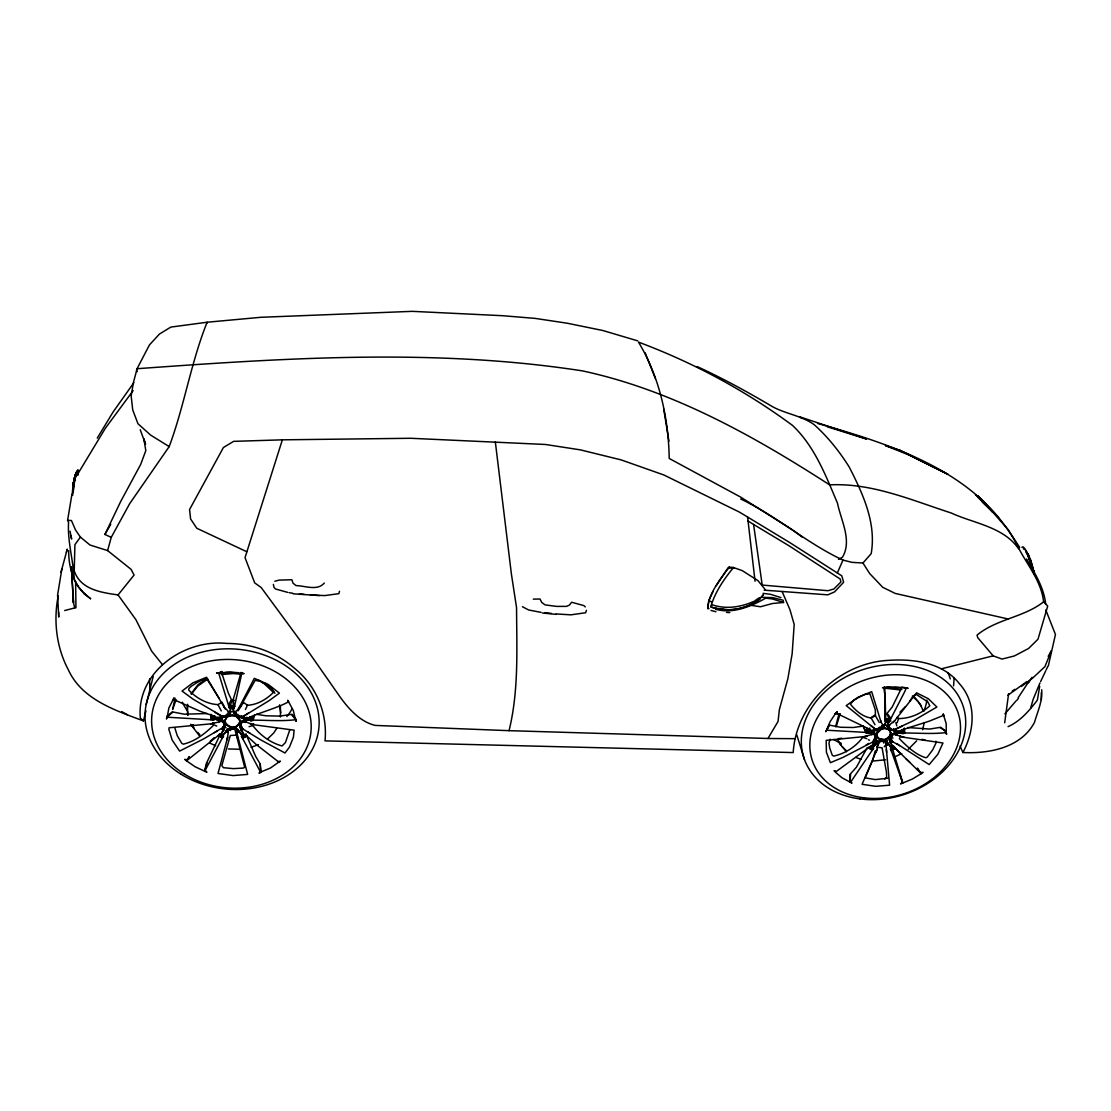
<?xml version="1.0" encoding="UTF-8"?>
<svg xmlns="http://www.w3.org/2000/svg" width="1111" height="1111" viewBox="0 0 1111 1111"><rect width="100%" height="100%" fill="white"/><g stroke="black" fill="none" stroke-linecap="round" stroke-linejoin="round"><path stroke-width="1.5" d="M242.031 727.163L240.795 727.316L241.684 730.316L242.587 729.566L242.031 727.163L241.17 727.788L242.031 728.497L261.099 740.093L284.971 752.994L289.457 747.12L293.429 737.204L294.123 730.149L253.544 724.719L245.545 721.872C242.295 717.831 238.934 725.997 241.17 727.788C242.045 735.343 237.948 722.053 242.754 720.483C259.793 719.317 277.667 721.858 295.457 719.734L293.318 710.498L287.721 700.249L288.638 701.68M219.825 735.385L206.438 763.243L204.813 770.09L206.91 772.256L195.064 766.729L186.523 760.841L218.478 735.343L221.881 736.176L227.811 729.08L230.741 728.469L237.379 729.26L242.67 736.19L242.254 737.76L260.543 772.145L270.445 768.02L280.291 761.063C278.625 763.951 277.542 760.035 278.597 761.924L256.572 744.801L244.962 734.218L244.323 735.607L241.295 736.315L243.392 738.01L246.086 734.343M876.093 752.105L877.121 749.286L862.08 784.297L875.704 786.324L889.605 785.199L885.689 741.245L877.94 741.551L872.121 748.397L868.538 747.772L835.361 772.159L842.082 777.825L851.97 783.13L849.901 781.047L849.984 774.409L856.442 767.173L867.205 747.578M905.423 688.001L906.145 688.348L904.909 691.292L889.897 720.497L885.106 721.622L884.828 687.112L882.495 687.751L895.535 686.89L908.118 688.32L901.979 687.07L892.161 707.082L886.842 713.665L885.55 713.554L885.161 696.903L883.898 688.376M886.231 744.981L886.953 744.787C888.536 739.37 877.412 739.343 877.537 744.62C873.315 741.704 884.537 739.884 886.87 741.717L891.814 748.772L895.674 748.578L921.241 773.659L912.381 779.033L900.535 783.949L902.535 781.936L892.244 748.05M227.561 737.232L228.227 732.482L227.463 732.246C226.477 727.038 234.671 727.969 236.56 729.746L237.573 732.441C238.99 726.969 227.38 726.719 227.463 732.246C220.853 726.816 245.67 728.538 236.837 732.649L247.642 774.409L233.06 775.575L218.034 773.478L227.672 737.107L226.852 740.023M850.498 780.894L850.054 782.283L850.568 774.214M221.797 728.663L222.297 729.177C227.533 727.733 223.908 718.553 218.923 721.345L221.964 720.067L225.13 726.275L203.41 739.023L179.607 751.105L172.163 740.037L168.844 729.288L169.122 727.761L210.604 723.872L218.923 721.983L219.27 719.622L221.964 720.067C230.463 726.08 217.464 732.885 222.117 738.343L204.66 771.367L207.021 763.049M887.092 713.595C895.688 722.844 884.939 717.012 885.259 724.83C880.343 731.76 870.996 728.205 865.566 732.649L865.775 731.441L868.205 732.51L826.737 730.233L829.042 725.039L840.638 727.274L853.331 727.497L863.247 726.066L865.941 732.107L868.08 732.899L868.316 731.038L870.08 729.51L835.875 713.012L830.292 721.358L825.779 731.732L829.348 725.414M225.116 721.942C224.38 711.234 244.434 714.637 238.879 724.566C236.129 728.177 230.352 728.205 227.061 725.33C224.603 722.733 224.936 718.303 225.477 723.164L229.574 726.83L225.477 723.164M960.085 746.161L962.918 752.508C989.262 753.813 1020.967 747.814 1034.466 722.428C1037.521 711.679 1042.673 701.208 1041.687 689.737M904.062 729.219L901.354 730.455L904.062 729.219L902.535 732.316L901.188 730.121L929.199 721.192L943.336 715.456L942.572 715.067L943.906 715.623L943.17 713.873L946.211 723.705L946.211 732.593C928.449 734.649 910.812 732.177 893.786 733.274L889.772 739.121L891.369 741.106L890.578 743.148L893.466 747.911L891.328 750.842L902.757 783.172L900.188 775.089M899.396 745.675L897.008 743.828L929.185 764.576L937.865 754.244L942.989 742.995L904.382 737.371L892.841 733.954L889.605 740.287L890.578 743.148C886.647 739.509 896.66 728.705 896.591 735.232M73.243 487.437L74.395 478.063L72.895 487.049M173.524 699.513L200.327 711.346L215.256 716.512L212.215 715.456L212.34 717.581L210.923 719.775L167.192 717.206L168.872 707.971L173.996 697.889L173.455 699.291M223.103 726.802L224.283 727.011L223.242 729.955L222.297 729.177L223.103 726.802L223.894 727.455C222.783 734.649 226.394 723.108 222.436 720.914L213.201 718.831L210.923 719.775L210.659 714.567M836.486 713.234L837.291 711.665L835.875 713.012M187.356 705.638L187.634 715.109M187.398 709.665L187.648 704.263M891.855 746.314L891.328 750.842C888.147 748.036 894.216 747.175 895.674 748.578L893.147 745.842M962.918 752.508C974.389 730.76 977.041 703.374 959.543 683.862C943.058 662.684 914.325 658.726 889.175 660.323C840.471 662.406 796.156 703.471 793.198 752.564L325.037 740.884C327.62 712.956 316.26 685.654 294.346 668.169C275.82 651.907 251.364 643.422 226.811 643.45C184.343 638.783 136.181 672.28 140.319 717.998L143.444 720.914L145.944 710.859M876.843 734.69C873.163 730.08 894.008 722.511 889.953 736.121C887.411 740.481 879.495 741.662 877.135 736.579C875.357 734.579 882.814 742.384 877.787 737.551M233.241 700.041L233.879 705.499L231.741 705.693L231.727 708.068L233.616 707.04L233.032 700.111L241.115 672.391L241.795 673.294L234.06 708.415L229.421 708.318L218.686 673.127L221.756 671.53L218.686 673.127L216.576 673.002L230.324 672.113L244.114 673.613L241.795 673.294M877.121 749.411L877.537 744.62C875.829 737.565 892.064 742.092 886.953 744.787L885.411 742.898L886.009 742.19L888.661 744.148L891.508 748.411L891.536 750.133L891.772 746.564M890.578 733.371L890.508 732.205C892.869 736.176 878.134 744.662 889.953 736.121L890.342 734.565M904.451 728.399L904.771 733.413L902.479 730.955L896.383 731.469L893.216 730.094L913.367 720.733L936.892 707.027L928.324 698.722L916.575 692.833L894.758 720.664L889.092 725.122C882.773 726.094 896.938 733.579 893.675 729.024L892.175 730.358L886.967 726.33C891.8 719.706 882.342 720.636 885.55 713.554M953.585 685.82L954.113 677.849M254.475 715.442L253.002 720.595C249.072 715.206 235.31 720.47 235.157 711.984L238.254 709.221L254.294 678.321L268.251 684.459L279.416 693.125L268.945 700.763L242.49 716.859L240.462 717.442L233.81 713.234C235.407 704.457 224.172 708.901 231.588 699.999L228.324 693.07L221.408 671.961M260.21 763.979L261.154 772.326L258.974 773.131L260.543 772.145L260.21 763.979L255.724 756.508L246.684 735.885M850.665 782.13L872.677 749.578L871.927 747.397L868.538 747.772M903.562 729.552L903.604 733.441L901.813 733.566L901.965 730.913C903.215 727.997 905.493 732.774 903.604 733.441L901.854 733.177L904.285 732.191L904.215 728.205M149.568 678.835L149.999 692.403M210.937 714.373L211.784 718.97L213.659 718.942L214.27 717.303L212.409 715.803L211.521 719.22L213.937 720.039L212.409 715.803M876.01 728.677L875.843 729.677L846.193 705.624L858.15 697.208L871.677 691.653L881.148 722.4L883.939 726.261L879.384 727.302L875.815 730.51L876.01 728.677L875.718 730.371L873.454 731.01L882.967 726.927L885.259 724.83L883.912 724.872L882.967 726.927L873.454 731.01L868.996 730.26L867.205 728.497L869.774 729.83L868.441 729.413L866.58 732.718L867.83 729.149L867.205 728.497M236.837 732.649L236.56 729.746L237.365 729.608L243.017 736.565L246.92 736.371L244.642 734.496L246.781 736.051M871.746 734.746L874.413 732.899L874.621 733.704L864.372 736.593L826.195 740.37L826.39 752.175L830.389 762.702L842.985 757.396L873.357 741.662L873.899 739.357L875.093 739.565L874.065 742.412L873.357 741.662L875.787 740.023L875.912 738.843L874.899 733.607L874.135 734.288L875.662 739.065L874.593 742.842L875.787 740.023L874.621 733.704L866.788 732.218L874.413 732.899C879.509 739.926 869.066 744.301 872.024 750.48L869.052 747.328M896.994 744.023L889.605 740.287L890.355 737.801L893.786 733.274L903.451 732.941L902.937 730.108L902.743 732.413M280.458 716.956L280.43 706.152M242.67 736.19L245.698 735.649L242.67 737.385L243.365 735.551L246.114 735.551L242.254 737.76L241.74 736.162L243.49 737.607L246.434 735.871M835.611 726.65L839.069 713.734M836.208 726.705L840.11 713.804M233.032 700.111L231.81 700.083L229.908 708.249L229.227 707.054L233.616 707.04L233.574 708.318L233.879 705.499C232.63 707.096 228.602 708.526 230.56 713.179C226.352 718.956 216.881 715.942 213.437 718.734L214.201 718.192L212.84 716.151L211.521 719.22M254.211 715.248L251.683 720.122L250.447 717.15L248.906 717.525C251.753 717.97 248.683 721.844 251.864 720.636L252.739 719.345C250.725 712.998 251.919 720.483 249.781 718.9L249.669 717.998C246.364 716.873 278.819 707.749 288.277 701.888M243.059 729.08L239.962 727.774L240.254 726.788L242.351 721.303L245.114 720.136L245.545 721.872C233.518 719.553 247.003 734.954 242.823 738.718L246.17 734.093M893.022 722.636L894.758 720.664M73.132 488.312L73.007 485.924L72.757 487.84M230.574 730.51L230.796 728.635M1008.594 693.778L1004.677 722.803M213.854 723.4L210.604 723.872M886.842 713.665L889.244 719.123L887.231 726.205L888.814 726.608C889.925 728.191 898.105 734.538 895.508 729.413L902.326 726.08M205.271 771.215L205.424 769.937M214.923 712.29L221.158 716.012L219.839 718.095L222.894 717.595L228.186 713.387L229.658 713.706L230.977 711.665L228.824 711.859C232.602 714.776 219.922 719.484 222.811 715.678L223.172 716.803C225.033 717.039 233.171 713.665 228.824 711.859L224.033 707.013L206.604 677.266L192.87 682.834L182.037 691.07L193.106 699.194L223.172 716.803L222.686 717.442C219.839 719.803 214.576 714.873 213.201 718.831M878.19 744.842C878.273 739.065 872.524 749.869 868.608 748.078L870.663 746.064L872.468 748.05C872.135 752.314 864.511 744.287 872.677 749.578L873.718 748.217L872.468 748.05M924.116 723.261L922.644 729.733M289.763 729.927L285.458 742.537L282.069 745.953C270.487 742.87 259.918 735.093 252.808 725.497L253.627 723.594M867.302 728.816L865.775 731.441L867.858 728.83M228.227 732.482L227.727 730.108C224.505 734.482 222.019 735.635 217.881 735.829L219.853 733.746L220.534 735.163L223.644 735.982L222.117 738.343L220.492 733.857M73.104 488.173L73.257 487.16M61.855 569.026L57.578 595.079L58.73 617.063L58.647 612.092M58.244 595.815C53.272 620.466 56.383 647.324 68.271 669.669C81.839 699.513 115.044 710.276 143.444 720.914M233.935 706.263L229.227 707.054L229.574 705.416L234.115 707.151L231.727 708.068L229.769 706.957L232.685 707.554M1026.467 553.153L1026.606 552.223L1027.717 553.778M230.657 707.832L230.324 713.04L228.547 712.359L229.546 711.72M239.379 719.775C229.241 710.137 241.754 719.317 239.768 722.233C238.434 725.372 232.268 730.663 239.532 723.039M68.729 550.639C68.424 566.666 73.284 583.372 85.255 594.579L78.423 587.122L74.27 579.942C73.465 560.638 67.34 541.849 68.576 522.226L67.59 520.337L72.007 493.867M1033.286 572.082L1033.563 570.387A15.096 2.75 74 0 1 1034.202 573.845M234.171 726.9L235.629 726.538L232.588 727.399L229.658 726.427L231.116 726.844M1039.688 686.306L1037.355 700.166C1029.217 710.609 1020.523 721.15 1008.08 726.622M219.909 717.873L222.144 717.081L222.811 715.678M883.551 742.981L883.856 741.176M232.268 715.512L235.282 716.095L233.879 715.276L229.283 715.97L226.922 716.97L225.089 720.706L225.366 719.497M227.963 716.567L232.338 715.109M72.77 489.979L74.395 478.063M73.104 486.215L74.659 478.716M225.964 718.373L228.033 716.164M904.173 732.857L903.798 729.538M895.035 748.092L891.689 749.758L890.633 748.37L890.911 749.911C895.577 749.633 895.772 745.606 892.3 747.786L891.508 748.411M917.408 768.104L921.241 773.659L923.116 772.326L920.436 772.714L917.339 768.604M218.242 735.524L220.492 734.774L223.658 730.274L223.894 727.455M835.666 771.228L834.014 770.77L835.458 771.659M229.505 713.151L230.13 711.693L229.477 712.22M871.052 747.05C872.135 745.162 876.843 741.495 873.899 739.357M175.094 698.166L172.608 709.457L176.121 699.624M239.476 723.442L239.823 721.831M893.952 734.052L896.688 734.621L893.952 734.052L896.716 733.149M764.174 590.163L827.806 594.843L834.514 591.913L843.638 582.275L841.791 575.831L789.615 542.474L739.44 512.102L663.961 475.022L621.063 459.871L580.4 449.872L545.515 444.483L410.737 438.276L282.361 439.831L245.031 557.653L254.697 582.886L261.182 587.511L309.302 652.907L338.577 694.806C347.368 707.471 359.478 721.706 375.268 725.414L509.046 730.663C518.906 690.653 516.726 648.699 516.559 607.717L511.407 574.095L495.325 441.831M888.397 720.886L885.786 720.317L889.355 720.4L888.994 721.622L889.647 718.9L885.342 720.4L889.425 721.719L889.328 719.761L885.634 718.831L885.564 721.553L885.717 713.637M889.647 730.51C886.759 726.733 880.454 728.399 877.454 731.941L877.079 733.496L881.884 728.552L884.773 728.108L889.494 730.108L890.3 731.496M765.479 589.872L757.966 580.65L742.259 570.637L733.496 567.527C723.983 579.15 714.901 592.191 710.818 606.814C727.33 612.925 746.55 609.3 760.466 598.773C760.882 594.899 754.022 602.44 752.578 601.926C739.787 607.398 725.052 609.439 711.748 604.592L711.123 607.078C728.524 612.966 750.897 609.175 763.076 595.024M887.939 726.344L887.133 724.858L888.897 725.622L887.939 726.344L887.925 724.928L888.856 725.65C885.536 729.399 898.563 732.663 901.965 730.913M146.208 704.43L153.193 676.474M167.192 717.206L167.539 715.859L166.525 718.761L167.539 715.859L172.233 711.873L184.218 714.192L207.146 713.54M728.719 568.596L728.649 567.735C719.914 579.803 708.582 593.371 707.735 608.745L708.985 608.606M637.7 340.855L602.884 330.522L567.124 323.204L535.099 318.385L502.589 315.705L412.32 311.344L260.752 317.302L207.118 322.232L170.844 327.092L159.415 334.078L149.471 344.882L137.056 368.713L133.348 382.892L131.154 395.933L132.737 409.973L137.972 423.735L150.638 435.109L169.191 446.594L129.681 503.658L111.239 537.363L107.614 550.584L131.112 569.374L134.07 575.067L118.058 594.927C101.115 592.51 80.311 589.538 74.215 570.707L74.923 544.654L80.409 537.113L75.548 530.03L71.437 520.531L67.59 520.337M886.953 744.787L886.009 742.19M892.883 745.787L895.008 747.786L893.702 746.773L894.508 747.87L891.286 749.55L892.3 747.786L894.688 748.203L891.3 750.036M206.868 323.204L207.118 322.232C190.939 362.533 184.343 405.973 169.191 446.594M75.451 474.411L75.923 473.467L73.77 480.438L76.534 471.703A12.374 1.472 -81 0 1 77.409 473.286M66.396 552.334L67.257 549.14L60.98 572.262M871.899 734.135L872.579 732.482L873.954 733.663L871.899 734.135L873.482 733.663L872.441 732.677M875.204 750.883L872.566 760.563L865.15 777.853L875.232 779.589L887.856 778.242M339.508 591.274L338.841 593.677L324.731 595.593L310.427 594.968M74.326 479.674L76.117 474.078M1030.591 708.235L1033.161 699.319L1039.965 682.932M889.772 725.316L888.481 725.705L888.453 724.969M236.935 731.427L237.462 730.302L236.56 729.746M868.066 731.83L868.996 730.26M1045.645 603.787C1043.868 587.413 1034.716 572.943 1026.564 558.972M586.386 610.37L585.678 612.73L570.915 614.841L556.125 613.939M73.09 483.466L76.284 473.217L76.784 474.119M1033.48 570.582L1030.244 559.222L1029.966 560.18L1027.258 553.806M74.409 480.966L76.59 473.758M245.545 721.872L243.781 720.886L250.364 719.664L251.683 720.122L250.086 720.359L251.864 720.636L251.072 716.901L250.281 716.873L250.364 719.664M886.689 720.997L887.328 721.372L887.578 719.081L885.55 719.553M73.77 480.438L75.923 473.467M897.174 722.719L898.591 718.567L896.966 717.303M837.305 573.012L842.985 560.097L851.956 562.347L862.955 563.013L871.177 553.653C876.537 523.031 862.872 493.784 849.332 467.231C839.541 451.552 827.917 436.956 814.113 424.61C801.628 415.722 786.185 413.986 772.839 406.876C748.203 392.308 723.192 378.504 697.139 366.574M868.58 730.288L867.733 731.732L867.83 729.149L868.677 729.149L868.746 731.121L867.733 731.732M248.642 712.97L243.031 716.442L244.462 718.581L241.865 717.817L241.754 716.053C244.087 718.067 239.879 718.442 239.24 716.428M1048.34 665.836L1055.45 634.478L1045.798 609.953M73.632 482.091L73.02 484.118M884.995 724.789L882.106 725.483L883.814 726.136L886.37 721.15M869.816 728.011L868.899 733.177M73.368 483.965L73.979 482.396M212.715 722.803L213.354 725.441C204.993 733.691 194.911 741.44 183.357 744.148L181.76 743.356L177.288 735.718L174.774 727.719M1030.244 559.222L1032.147 566.874L1031.494 565.805M223.658 730.274L224.283 727.011M874.399 742.717L875.093 739.565M247.517 731.635L250.211 733.357M873.718 742.12L874.871 740.495M241.281 730.621L241.17 727.788M1046.229 669.78L1047.742 666.503M245.42 709.526L247.434 705.235C257.585 704.874 267.126 698.93 273.973 691.875L271.14 687.848L265.973 684.404L260.405 681.279L255.127 680.376L243.003 702.069L247.434 705.235M1040.646 681.515L1045.715 670.877M111.239 537.363L104.92 534.447L120.682 501.519L140.722 464.356L145.805 450.608L143.874 438.831L145.541 444.261L140.25 429.749M222.783 729.649L224.13 727.983M713.054 591.483L708.79 600.371L707.846 608.036M250.419 724.108L253.544 724.719M884.439 687.876L884.828 687.112M880.218 741.106L876.787 747.217L882.065 747.772L886.411 771.964L886.689 777.103L884.773 779.033M238.143 709.387L239.268 707.332M1048.201 656.323L1051.395 650.74L1044.909 666.656L1033.022 677.766L1021.315 686.487M104.92 534.447L110.753 524.281M893.3 747.467L890.814 743.037L890.536 740.801L891.536 739.704L892.272 742.023L891.272 742.745L890.536 740.801L891.536 739.704M509.046 730.663L767.951 738.482L778.061 721.442L779.366 709.596L787.852 678.793L792.143 653.865L794.198 624.451L789.963 609.731L782.116 591.538M76.881 475.466L105.351 428.263L133.153 390.614M97.24 438.137L113.058 412.07L133.834 382.698M877.537 744.62L878.62 742.051L876.093 743.912M238.004 710.943L243.281 702.721M716.206 585.705L727.899 568.138L729.094 567.082L733.496 567.527L733.885 568.374M763.09 594.968L761.66 597.301L772.7 597.635L783.074 600.204L783.561 602.481L772.562 603.495L760.466 606.759L750.231 605.189M875.426 715.748L875.329 709.943L869.899 693.778L864.747 694.431L859.039 697.222L853.609 700.333L850.387 704.11C855.428 710.512 862.692 716.928 871.135 717.998L875.426 715.748L879.245 722.469M894.536 734.079L896.73 733.607L894.674 734.44M191.009 693.875L197.939 684.807L206.549 678.599M191.481 694.056L197.647 686.167L207.59 679.168M902.257 732.51L902.479 730.955M260.543 772.145L260.627 770.867M900.452 736.218L899.438 738.732C906.937 746.37 915.395 754.536 925.755 757.758L927.31 757.063L932.657 749.897L936.323 742.342L935.879 741.218M884.217 746.8L884.87 745.787M1028.55 682.779L1032.077 677.335M883.481 725.344L884.453 724.858L883.051 725.9L883.912 724.872M1018.218 697.652L1028.842 681.487M245.378 719.511L246.948 717.178M218.923 721.983L221.644 720.234L213.659 718.942M276.722 728.483L273.612 733.107L267.404 739.121M909.673 701.291L913.395 695.792L916.297 694.458L927.81 701.916L929.796 705.791C921.505 713.568 910.09 718.581 898.591 718.567M189.189 757.105L186.523 760.841L184.745 759.382L187.245 759.882L189.189 756.577M227.463 732.246L228.658 729.608L225.755 731.524M876.94 744.384L878.19 743.648M186.509 760.313L187.231 759.355M232.81 707.874L233.268 711.693L235.296 712.54L233.81 713.234L239.073 716.595M220.492 734.774L221.52 735.135L220.186 736.343M878.62 742.051L876.523 744.148L877.593 743.523M1016.843 700.361L1018.44 698.305M1016.023 700.93L1004.886 713.887M905.479 706.554L899.938 712.179M228.547 712.359L230.699 711.637M226.769 732.024L228.199 731.26M219.186 672.794L218.686 673.127M871.927 747.397L870.149 748.55M240.795 727.316L241.045 730.746L244.364 735.218M228.658 729.608L226.283 731.76L227.533 731.121M872.663 734.135L873.954 733.663M916.7 740.815L908.256 749.286M830.167 739.176L828.987 743.009L829.695 747.967L832.32 755.313L833.722 756.077C845.11 753.619 855.817 746.759 862.761 737.329L866.761 738.634M245.587 722.511L244.392 721.553L245.337 720.817L243.101 721.289L245.225 720.331M295.457 719.734L295.359 718.386L296.193 721.317L295.359 718.386L292.054 714.276L279.847 716.095L265.96 715.79L256.502 714.304M904.048 730.871L901.882 731.774M229.463 706.165L231.741 705.693M220.714 721.233L221.644 720.872M874.149 729.983L875.135 728.997L870.913 725.455M890.494 739.857L890.814 743.037M324.273 583.039C317.399 591.233 305.011 585.719 296.04 585.594L292.998 583.136L291.874 579.734L279.083 580.123L274.834 581.247M888.133 725.997L889.092 725.122M210.298 741.231L214.09 737.732M243.017 736.565L244.573 735.676M940.225 727.636L945.822 731.288L946.558 734.107L945.822 731.288L940.684 727.274L929.74 729.052L907.729 727.538M167.955 716.289L172.663 712.276M872.996 741.176L874.718 739.995M1026.772 681.64L1007.746 695.361M891.814 748.772L893.466 747.911M252.544 720.025L253.141 719.567L251.628 718.359L251.586 716.581M252.155 717.956L249.781 718.9M233.268 711.693L233.99 713.109L235.838 712.512L232.991 711.707L234.768 713.804L238.129 714.498M213.756 717.317L211.784 718.97L212.132 719.859L213.979 719.65L212.326 719.345L213.423 716.414L215.02 716.859L214.27 717.303M886.328 743.814L888.147 744.37L886.842 742.717L885.411 742.898M873.552 730.802L875.843 729.677M1043.604 601.843C1023.773 617.424 996.47 618.994 977.041 635.103L977.749 637.658L993.165 655.851L1002.025 659.073L1014.343 655.962L1028.578 648.477L1037.98 639.228L1047.715 606.05L1043.604 601.843C1041.34 580.525 1026.078 563.666 1017.273 545.404C978.208 471.897 892.577 444.65 817.585 423.458M873.357 741.662L874.163 741.093M866.038 745.037L868.719 743.481M241.642 722.053L244.128 720.359M214.409 732.677L217.159 731.066M1012.204 691.042L1014.871 689.348M219.2 698.361L207.077 679.335L201.938 680.001L196.453 682.904L191.439 686.14L188.939 688.514L188.703 690.07C196.175 698.055 206.827 704.055 217.978 704.624L222.019 702.277L224.144 706.304M871.093 717.553L875.135 715.04M888.744 739.662L891.453 738.023M222.297 729.177L223.297 728.594M885.384 739.093L884.106 739.843L879.815 738.996L883.953 739.44M241.365 717.164L243.49 716.984L242.49 716.859M875.357 730.024L873.871 730.399L876.26 729.76M901.771 753.564L894.647 756.952M838.486 559.305L842.457 557.25C852.373 540.501 840.944 520.434 837.513 503.255C825.848 475.8 814.682 446.289 792.476 425.388C745.3 390.558 693.583 362.7 638.478 342.105C659.448 376.671 668.572 418.278 669.211 458.454L740.606 497.075L792.962 530.169M242.906 737.885L246.323 735.996M222.631 716.72L220.145 717.47L223.172 716.803M220.006 721.358L220.895 720.428L219.173 719.831M258.432 744.634L251.058 747.328M234.879 712.901L235.838 712.512M236.254 730.482L239.254 731.788M893.216 730.094L895.827 729.927L894.674 729.802M873.482 733.663L872.26 733.121L873.454 733.246M890.536 740.801L892.813 741.551M249.058 726.691L252.808 725.497M884.287 741.37L887.383 740.481M218.478 735.343L221.644 737.204L223.186 735.815L222.686 737.398L221.756 737.593L220.409 733.593M1030.175 560.361L1028.355 556.305L1029.73 560.819M64.688 610.536L75.09 607.856M941.309 668.836L993.165 655.851M218.923 721.345L221.061 720.872M241.754 716.053L241.865 717.095L243.49 716.984M864.372 736.593L867.26 736.121M887.328 721.372L888.369 721.192M871.941 749.675L869.455 747.3L870.913 746.342L869.774 747.411L872.302 749.189L873.329 748.05L871.941 749.675L869.01 747.036M220.353 717.039L222.144 717.081M893.675 729.024L893.772 730.024L895.827 729.927M220.006 673.488L226.575 672.447L238.379 672.613M221.395 674.571L233.074 673.558L239.837 674.099M885.578 759.785L873.149 761.007M838.666 738.593L841.874 738.232M190.398 725.316L193.508 724.997M874.954 729.816L875.44 729.427M887.703 725.789L888.481 725.705M137.056 368.713C285.11 358.061 435.179 348.062 582.483 370.893C671.849 390.058 753.439 435.72 829.611 484.868C871.829 482.702 911.714 500.228 951.21 512.99C973.903 523.462 1003.455 526.753 1018.593 548.778M221.422 716.859L220.728 716.526L221.853 716.456M239.74 715.484L241.865 717.817L249.669 717.998M533.308 599.135L539.988 599.01L541.751 602.426L545.098 604.884L556.653 606.398L566.513 606.384L569.457 605.064L571.61 602.245L583.844 605.592L585.275 606.912M239.934 749.258L228.422 748.953M884.3 688.167L899.632 689.834M282.361 439.831L233.602 441.359L223.408 447.525L189.564 509.532L190.592 518.948L196.8 528.267L246.823 551.75M244.628 721.289L245.475 721.261M895.716 734.065L896.771 734.038M236.018 735.135L230.296 735.496L221.839 765.646L223.45 767.715L233.504 768.631L243.476 768.062L244.67 767.201L234.699 728.705M231.005 700.319L234.365 700.333M229.963 706.221L235.032 706.249M767.951 738.482L795.059 738.69M887.578 719.081L889.717 719.636M319.343 595.593L293.137 593.802M834.667 713.831L839.874 713.998M726.525 612.439L729.774 612.564M219.825 721.442L222.658 721.539M729.052 609.87L715.817 608.342M218.95 720.747L220.2 721.081M220.895 720.428L219.075 720.289L219.95 720.803M235.157 711.984L233.838 711.776L234.893 712.595M886.953 686.723L901.84 689.5M732.33 568.235L729.233 567.943L729.094 567.082M542.39 613.008L556.083 614.369M544.89 612.689L551.306 613.397M299.373 593.871L304.178 594.399M541.099 612.369L528.628 609.981L522.434 606.717M763.09 593.343L770.59 594.329L780.977 597.593M244.906 736.801L243.365 735.551M921.672 739.37L924.921 739.843M292.707 593.218L289.152 592.691M214.201 718.192L211.909 717.164M887.383 724.844L888.314 725.441M868.746 731.121L866.538 730.121M715.553 609.259C733.121 614.133 750.633 606.55 765.785 598.149L772.464 598.982L783.561 602.481M894.647 730.121L896.091 730.427M287.707 592.385L275.556 588.997L274.056 587.525L273.362 584.386M893.772 730.024L896.216 730.844L894.994 730.219M901.34 736.787L904.382 737.371M220.728 716.526L221.811 716.776M242.545 717.178L243.892 717.498M1007.941 618.938L895.299 593.455L882.745 587.316L869.649 573.526L862.955 563.013M894.786 733.663L896.688 734.621M890.869 737.523L893.008 738.051M241.865 717.095L244.128 717.942L242.934 717.289M710.957 610.439L715.915 611.717M107.614 550.584L89.991 545.015L80.409 537.113M236.837 730.274L238.74 731.996L237.462 730.302M827.445 426.846L866.552 439.026L800.184 416.986L802.059 418.486M874.621 729.51L875.329 729.733M873.857 740.398L876.648 741.301M708.735 600.759L712.04 601.856M228.352 730.108L229.074 730.344M886.772 719.553L890.966 720.956M855.817 757.466L861.261 759.341M220.27 735.218C226.755 738.676 215.853 736.218 220.186 734.038L219.159 735.149L222.297 736.996L222.256 735.815M894.188 730.399L896.369 731.246M243.101 721.289L244.128 721.692M842.985 560.097C807.044 543.446 776.728 516.032 740.69 498.992M870.816 747.481L872.121 748.397M893.188 748.981L892.3 747.786M242.351 717.484L244.392 718.359M213.631 724.733L216.742 726.066M868.33 739.732L869.441 740.218M882.106 725.483L883.051 725.9M209.785 743.106L215.673 745.759M230.894 707.679L231.727 708.068M218.728 735.468L222.131 737.496M228.061 712.012L229.421 712.79M243.642 721.317L244.587 721.831M121.752 711.623L127.571 714.873M753.577 524.448L789.102 545.834L840.249 579.053L840.902 581.97L833.833 589.024L827.945 590.705L762.215 585.066L753.577 524.448L748.064 521.017M258.794 680.279L264.237 683.709L273.125 692.181M223.547 726.163L226.186 727.941M240.934 728.302L242.587 729.566M794.282 531.155L802.267 537.141M912.339 696.125L918.172 701.61L921.033 705.902M890.814 740.301L891.744 740.995M886.842 742.717L888.661 744.148M905.159 687.556L906.145 688.348M865.941 732.107L863.039 726.233M982.305 502.047L993.956 512.782M265.64 683.348L274.945 693.25M905.882 758.66L909.659 762.132M886.328 749.578L886.647 752.3M975.458 494.659L992.373 512.046M977.666 496.798L988.221 507.019M983.527 501.325L978.069 495.978L998.622 517.795M992.095 511.407L1008.205 529.697L1019.704 547.459M842.291 746.689L845.999 750.397M846.471 751.758L839.805 743.87L837.652 739.301M891.369 741.106L892.272 742.023M197.73 732.399L199.799 734.579M199.522 735.968L190.717 724.316M913.95 696.444L920.463 704.582L923.06 710.582M894.244 747.009L900.854 754.022M945.364 731.691L946.211 732.593M221.27 710.929L217.978 704.624M881.148 722.4L880.579 720.372M920.533 772.214L921.338 773.159M162.345 664.489L151.693 651.227L135.889 619.646L118.058 594.927M874.982 724.705L871.135 717.998M291.651 714.651L294.957 718.803M220.617 715.79L222.408 718.137M886.967 743.69L887.647 744.592M241.406 672.835L242.004 673.641M237.587 731.316L238.254 732.232M839.333 742.509L841.305 745.3M827.042 729.344L826.737 730.233M192.272 725.455L193.967 727.844M250.78 719.567L250.142 718.039M224.033 707.013L225.394 709.124M1031.383 564.916L1031.98 566.013M136.528 370.282L137.25 371.657M1028.953 556.153L1025.522 549.834A17.832 3.222 74 0 0 1024.481 549.167M1025.745 551.25L1027.231 554.139A18.373 3.319 74 0 1 1031.272 565.332M645.158 352.826L655.393 378.559M886.231 742.69L886.62 743.592M221.52 735.135L221.881 736.176M891.314 741.426L891.744 742.454M241.684 728.955L242.129 730.024M895.869 722.581L896.799 725.886M237.448 737.412L238.185 740.245M890.147 731.094L890.661 732.593M796.809 734.913L804.461 759.521M237.198 731.191L237.573 732.441M279.514 704.86L280.777 712.929M74.659 607.62L73.465 602.69L71.368 566.735L73.465 602.69L73.173 592.83M877.773 742.551L877.982 743.426M70.91 535.835L71.618 539.029L70.035 531.197M227.727 730.108L227.922 731.024M663.725 409.07L668.947 441.234M901.993 781.769L902.215 783.005M239.448 719.359L239.726 720.997M73.548 482.743L73.923 485.257M1033.563 570.387L1033.897 572.845M187.578 711.026L188.106 715.081M747.606 517.046L755.063 581.234M75.951 607.8L75.617 581.692M1041.271 692.806L1041.354 699.666M78.492 471.939A13.943 1.666 -81 0 0 77.506 470.147L76.215 473.467A13.943 1.666 -81 0 0 73.27 490.09M72.743 495.339A12.374 1.472 -81 0 1 73.104 486.424A12.374 1.472 -81 0 1 75.381 474.675M72.701 493.478A10.471 1.264 -80.9 0 1 73.007 485.938M78.201 475.022A12.749 1.514 -81 0 0 77.312 471.3L76.131 474.328A12.749 1.514 -81 0 0 73.27 492.215M1021.967 547.445A20.276 3.652 74 0 1 1023.981 547.612L1027.12 552.861A20.276 3.652 74 0 1 1033.299 572.04M1023.3 548.695A18.373 3.319 74 0 1 1024.384 549.376M1031.702 566.888A18.373 3.319 74 0 1 1032.494 569.985M1028.286 554.445A17.832 3.222 74 0 1 1034.285 574.081M926.893 699.986A56.842 45.176 -17.9 0 1 923.824 711.207M841.235 743.384A56.842 45.176 -17.9 0 1 833.625 739.412M888.675 722.428A3.514 2.764 -18.1 0 1 890.078 720.442M878.107 744.287A3.486 2.736 -17.4 0 1 877.759 740.398M866.358 733.413A3.5 2.75 -17.2 0 1 870.843 731.413M871.954 731.899A3.5 2.75 -17.2 0 1 872.954 733.76M890.855 735.593A3.5 2.736 -17.9 0 1 890.925 734.496M947.891 672.53A81.631 64.827 -17.9 0 1 950.294 678.918M291.957 709.082A59.161 48.092 6.3 0 1 286.805 716.539M187.023 710.304A59.161 48.092 6.3 0 1 182.412 702.194M239.601 706.554A3.652 2.944 5.9 0 1 240.99 706.36M236.046 727.858A3.625 2.916 5.8 0 1 236.296 731.107M216.742 719.636A3.652 2.93 6.4 0 1 217.77 718.873M221.811 719.081A3.652 2.93 6.4 0 1 222.797 719.942M242.684 721.803A3.639 2.93 5.5 0 1 247.892 719.511M900.16 450.358L885.384 445.567L908.784 454.941L948.044 474.383L900.16 450.358M90.574 598.718L83.95 593.427L90.574 598.718M876.912 735.871L876.69 734.302L876.912 735.871M863.608 797.767A76.715 60.161 -17.6 0 0 958.46 713.97A76.715 60.161 -17.6 0 0 833.417 698.041A76.715 60.161 -17.6 0 0 863.608 797.767M859.872 798.892A83.714 65.757 -17.7 0 0 963.529 707.485A83.714 65.757 -17.7 0 0 827.139 689.806A83.714 65.757 -17.7 0 0 859.872 798.892M184.495 774.117A79.95 64.188 5.9 0 0 310.761 733.454A79.95 64.188 5.9 0 0 198.952 663.878A79.95 64.188 5.9 0 0 184.495 774.117M180.746 774.034A87.227 70.132 6 0 0 318.649 729.844A87.227 70.132 6 0 0 196.855 653.601A87.227 70.132 6 0 0 180.746 774.034"/></g></svg>
